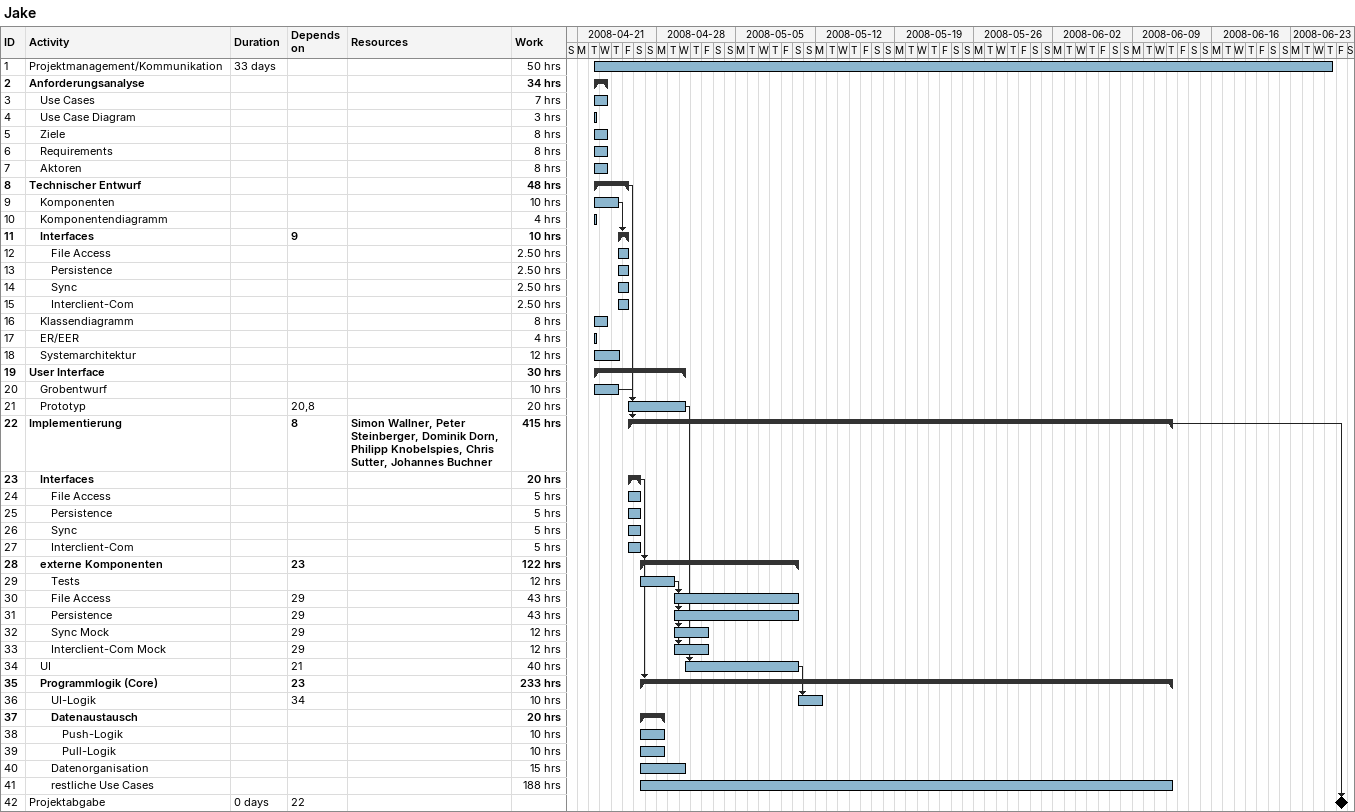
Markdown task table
Jake

| ID | Level | Task | Duration | Start | Finish | Predecessors | Resources | Work (h) |
|---|---|---|---|---|---|---|---|---|
| 1 | 1 | Projektmanagement/Kommunikation | 33d | 2008-04-22 | 2008-06-26 |  |  | 50 |
| 2 | 1 | **Anforderungsanalyse** |  | 2008-04-22 | 2008-04-23 |  |  | 34 |
| 3 | 2 | Use Cases |  | 2008-04-22 | 2008-04-23 |  |  | 7 |
| 4 | 2 | Use Case Diagram |  | 2008-04-22 | 2008-04-22 |  |  | 3 |
| 5 | 2 | Ziele |  | 2008-04-22 | 2008-04-23 |  |  | 8 |
| 6 | 2 | Requirements |  | 2008-04-22 | 2008-04-23 |  |  | 8 |
| 7 | 2 | Aktoren |  | 2008-04-22 | 2008-04-23 |  |  | 8 |
| 8 | 1 | **Technischer Entwurf** |  | 2008-04-22 | 2008-04-25 |  |  | 48 |
| 9 | 2 | Komponenten |  | 2008-04-22 | 2008-04-24 |  |  | 10 |
| 10 | 2 | Komponentendiagramm |  | 2008-04-22 | 2008-04-22 |  |  | 4 |
| 11 | 2 | **Interfaces** |  | 2008-04-24 | 2008-04-25 | 9 |  | 10 |
| 12 | 3 | File Access |  | 2008-04-24 | 2008-04-25 |  |  | 2.50 |
| 13 | 3 | Persistence |  | 2008-04-24 | 2008-04-25 |  |  | 2.50 |
| 14 | 3 | Sync |  | 2008-04-24 | 2008-04-25 |  |  | 2.50 |
| 15 | 3 | Interclient-Com |  | 2008-04-24 | 2008-04-25 |  |  | 2.50 |
| 16 | 2 | Klassendiagramm |  | 2008-04-22 | 2008-04-23 |  |  | 8 |
| 17 | 2 | ER/EER |  | 2008-04-22 | 2008-04-22 |  |  | 4 |
| 18 | 2 | Systemarchitektur |  | 2008-04-22 | 2008-04-24 |  |  | 12 |
| 19 | 1 | **User Interface** |  | 2008-04-22 | 2008-04-30 |  |  | 30 |
| 20 | 2 | Grobentwurf |  | 2008-04-22 | 2008-04-24 |  |  | 10 |
| 21 | 2 | Prototyp |  | 2008-04-25 | 2008-04-30 | 20, 8 |  | 20 |
| 22 | 1 | **Implementierung** |  | 2008-04-25 | 2008-06-12 | 8 | Simon Wallner, Peter Steinberger, Dominik Dorn, Philipp Knobelspies, Chris Sutter, Johannes Buchner | 415 |
| 23 | 2 | **Interfaces** |  | 2008-04-25 | 2008-04-26 |  |  | 20 |
| 24 | 3 | File Access |  | 2008-04-25 | 2008-04-26 |  |  | 5 |
| 25 | 3 | Persistence |  | 2008-04-25 | 2008-04-26 |  |  | 5 |
| 26 | 3 | Sync |  | 2008-04-25 | 2008-04-26 |  |  | 5 |
| 27 | 3 | Interclient-Com |  | 2008-04-25 | 2008-04-26 |  |  | 5 |
| 28 | 2 | **externe Komponenten** |  | 2008-04-26 | 2008-05-10 | 23 |  | 122 |
| 29 | 3 | Tests |  | 2008-04-26 | 2008-04-29 |  |  | 12 |
| 30 | 3 | File Access |  | 2008-04-29 | 2008-05-10 | 29 |  | 43 |
| 31 | 3 | Persistence |  | 2008-04-29 | 2008-05-10 | 29 |  | 43 |
| 32 | 3 | Sync Mock |  | 2008-04-29 | 2008-05-02 | 29 |  | 12 |
| 33 | 3 | Interclient-Com Mock |  | 2008-04-29 | 2008-05-02 | 29 |  | 12 |
| 34 | 2 | UI |  | 2008-04-30 | 2008-05-10 | 21 |  | 40 |
| 35 | 2 | **Programmlogik (Core)** |  | 2008-04-26 | 2008-06-12 | 23 |  | 233 |
| 36 | 3 | UI-Logik |  | 2008-05-10 | 2008-05-12 | 34 |  | 10 |
| 37 | 3 | **Datenaustausch** |  | 2008-04-26 | 2008-04-28 |  |  | 20 |
| 38 | 4 | Push-Logik |  | 2008-04-26 | 2008-04-28 |  |  | 10 |
| 39 | 4 | Pull-Logik |  | 2008-04-26 | 2008-04-28 |  |  | 10 |
| 40 | 3 | Datenorganisation |  | 2008-04-26 | 2008-04-30 |  |  | 15 |
| 41 | 3 | restliche Use Cases |  | 2008-04-26 | 2008-06-12 |  |  | 188 |
| 42 | 1 | Projektabgabe | 0d | 2008-06-27 | 2008-06-27 | 22 |  |  |
